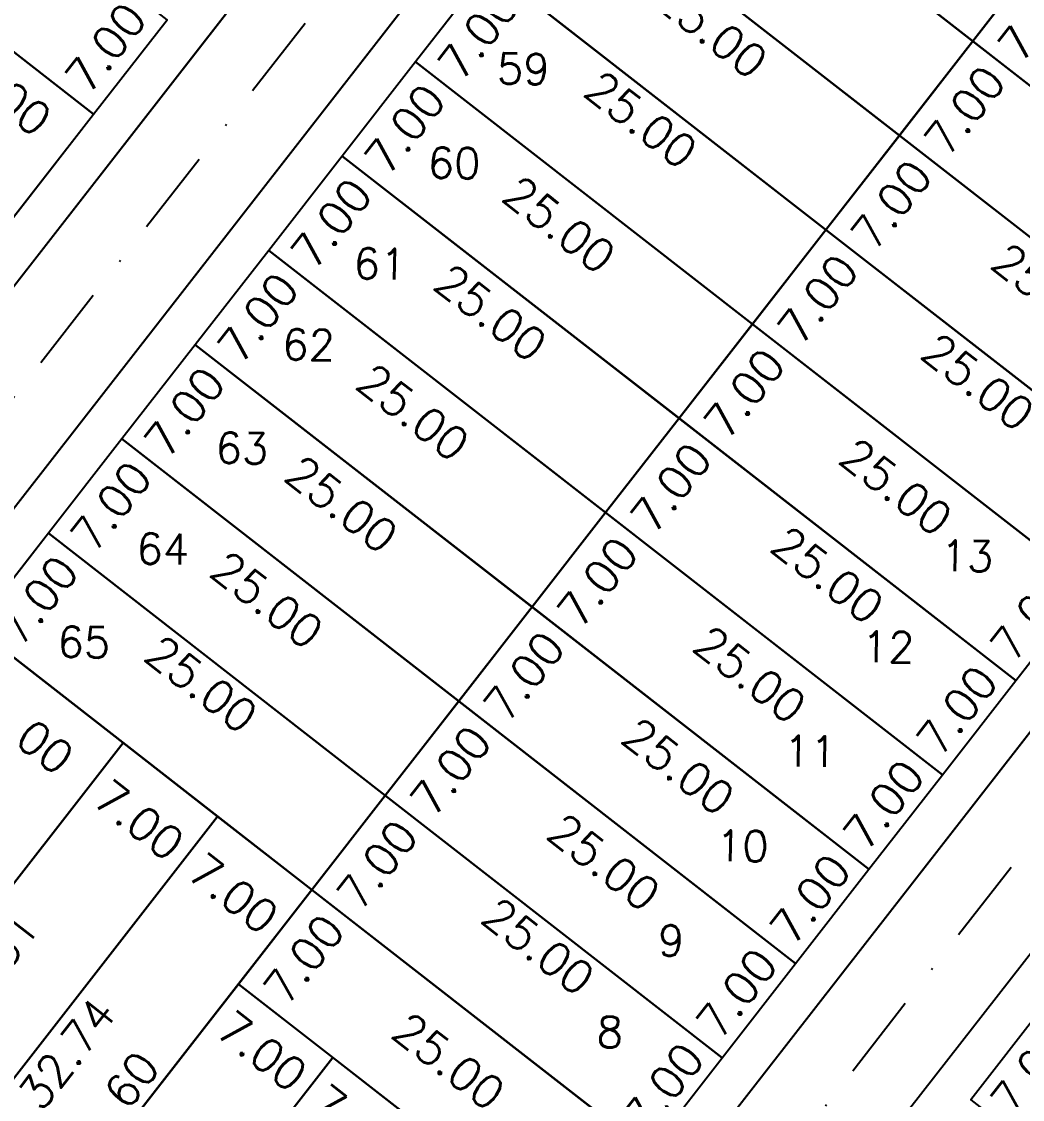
# Model space of a CAD drawing. Header units: millimetres. Extents: x -4430026 to 4783824, y 584 to 9593110.
# Drawn here: x 2657.5 to 2716.1, y 1023.1 to 1086.3 of the extents above; entities that cross this region are included whole.
import ezdxf
from ezdxf.enums import TextEntityAlignment as Align

# ---------------------------------------------------------------- set-up
doc = ezdxf.new("R2010")
doc.units = ezdxf.units.MM
doc.linetypes.add('CONTINUO', pattern=[0])
doc.linetypes.add('DASHDOT', pattern=[1, 0.5, -0.25, 0, -0.25])
for name, color, linetype in [('Bra-Rua Calçadas', 1, 'Continuous'), ('Calçada', 1, 'Continuous'), ('Cota', 8, 'Continuous'), ('EIXO DAS VIAS', 252, 'DASHDOT'), ('Lotes', 2, 'Continuous'), ('Numero de lotes', 5, 'Continuous'), ('Área Verde Alameda etc.', 92, 'Continuous')]:
    doc.layers.add(name, color=color, linetype=linetype)
doc.styles.add('arcad1', font='romans.shx')
doc.styles.add('ROMANS', font='romans.shx')
doc.dimstyles.new('BOLA100', dxfattribs={"dimscale": 0, "dimtxt": 1.9, "dimasz": 0.18, "dimexe": 0.18, "dimexo": 0.063, "dimgap": 0, "dimtad": 1, "dimzin": 4, "dimdsep": 46, "dimtxsty": 'ROMANS', "dimcen": 0.09, "dimse1": 1, "dimse2": 1, "dimsd1": 1, "dimsd2": 1, "dimclrt": 256, "dimaunit": 1, "dimadec": 4, "dimazin": 0, "dimtfac": 1.2, "dimtix": 1, "dimtmove": 2, "dimatfit": 3, "dimfxl": 1, "dimtvp": 2, "dimtolj": 1, "dimtzin": 4, "dimarcsym": 0})

# ---------------------------------------------------------------- blocks, each defined once
blk = doc.blocks.new('*D757')
at = {"layer": 'DEFPOINTS', "color": 0}
for p in [(2717.414, 1028.636), (2719.544, 1026.977), (2713.114, 1023.113)]:
    blk.add_point(p, dxfattribs=at)
at = {"layer": 'Cota', "insert": (2716.644, 1024.8), "char_height": 1.9, "attachment_point": 5, "rotation": 52.09358, "style": 'ROMANS'}
blk.add_mtext('\\A1;7.00', dxfattribs=at)
blk = doc.blocks.new('*D1034')
at = {"layer": 'DEFPOINTS', "color": 0}
for p in [(2670.229, 1029.89), (2672.659, 1027.998), (2653.273, 1008.113)]:
    blk.add_point(p, dxfattribs=at)
at = {"layer": 'Cota', "insert": (2663.431, 1017.693), "char_height": 1.9, "attachment_point": 5, "rotation": 52.09358, "style": 'ROMANS'}
blk.add_mtext('\\A1;27.60', dxfattribs=at)
blk = doc.blocks.new('*D1035')
at = {"layer": 'DEFPOINTS', "color": 0}
for p in [(2675.752, 1025.589), (2677.932, 1023.892), (2657.987, 1002.774)]:
    blk.add_point(p, dxfattribs=at)
at = {"layer": 'Cota', "insert": (2668.3, 1013.068), "char_height": 1.9, "attachment_point": 5, "rotation": 52.09358, "style": 'ROMANS'}
blk.add_mtext('\\A1;28.92', dxfattribs=at)
blk = doc.blocks.new('*D1039')
at = {"layer": 'DEFPOINTS', "color": 0}
for p in [(2663.484, 1044.014), (2665.768, 1042.236), (2644.864, 1020.101)]:
    blk.add_point(p, dxfattribs=at)
at = {"layer": 'Cota', "insert": (2655.708, 1030.863), "char_height": 1.9, "attachment_point": 5, "rotation": 52.09358, "style": 'ROMANS'}
blk.add_mtext('\\A1;30.31', dxfattribs=at)
blk = doc.blocks.new('*D1040')
at = {"layer": 'DEFPOINTS', "color": 0}
for p in [(2669.007, 1039.713), (2671.002, 1038.16), (2648.891, 1013.88)]:
    blk.add_point(p, dxfattribs=at)
at = {"layer": 'Cota', "insert": (2660.195, 1025.827), "char_height": 1.9, "attachment_point": 5, "rotation": 52.09358, "style": 'ROMANS'}
blk.add_mtext('\\A1;32.74', dxfattribs=at)
blk = doc.blocks.new('*D1041')
at = {"layer": 'DEFPOINTS', "color": 0}
for p in [(2674.11, 1035.74), (2674.53, 1035.413), (2653.273, 1008.113)]:
    blk.add_point(p, dxfattribs=at)
at = {"layer": 'Cota', "insert": (2662.732, 1022.674), "char_height": 1.9, "attachment_point": 5, "rotation": 52.09358, "style": 'ROMANS'}
blk.add_mtext('\\A1;34.60', dxfattribs=at)
blk = doc.blocks.new('*D1042')
at = {"layer": 'DEFPOINTS', "color": 0}
for p in [(2659.105, 1056.295), (2661.375, 1054.528), (2654.805, 1050.772)]:
    blk.add_point(p, dxfattribs=at)
at = {"layer": 'Cota', "insert": (2658.476, 1052.35), "char_height": 1.9, "attachment_point": 5, "rotation": 52.09358, "style": 'ROMANS'}
blk.add_mtext('\\A1;7.00', dxfattribs=at)
blk = doc.blocks.new('*D1043')
at = {"layer": 'DEFPOINTS', "color": 0}
for p in [(2663.406, 1061.818), (2665.676, 1060.051), (2659.105, 1056.295)]:
    blk.add_point(p, dxfattribs=at)
at = {"layer": 'Cota', "insert": (2662.776, 1057.873), "char_height": 1.9, "attachment_point": 5, "rotation": 52.09358, "style": 'ROMANS'}
blk.add_mtext('\\A1;7.00', dxfattribs=at)
blk = doc.blocks.new('*D1044')
at = {"layer": 'DEFPOINTS', "color": 0}
for p in [(2667.706, 1067.342), (2669.977, 1065.574), (2663.406, 1061.818)]:
    blk.add_point(p, dxfattribs=at)
at = {"layer": 'Cota', "insert": (2667.077, 1063.396), "char_height": 1.9, "attachment_point": 5, "rotation": 52.09358, "style": 'ROMANS'}
blk.add_mtext('\\A1;7.00', dxfattribs=at)
blk = doc.blocks.new('*D1045')
at = {"layer": 'DEFPOINTS', "color": 0}
for p in [(2672.007, 1072.865), (2674.277, 1071.097), (2667.706, 1067.342)]:
    blk.add_point(p, dxfattribs=at)
at = {"layer": 'Cota', "insert": (2671.377, 1068.919), "char_height": 1.9, "attachment_point": 5, "rotation": 52.09358, "style": 'ROMANS'}
blk.add_mtext('\\A1;7.00', dxfattribs=at)
blk = doc.blocks.new('*D1046')
at = {"layer": 'DEFPOINTS', "color": 0}
for p in [(2676.308, 1078.388), (2678.578, 1076.62), (2672.007, 1072.865)]:
    blk.add_point(p, dxfattribs=at)
at = {"layer": 'Cota', "insert": (2675.678, 1074.442), "char_height": 1.9, "attachment_point": 5, "rotation": 52.09358, "style": 'ROMANS'}
blk.add_mtext('\\A1;7.00', dxfattribs=at)
blk = doc.blocks.new('*D1047')
at = {"layer": 'DEFPOINTS', "color": 0}
for p in [(2680.608, 1083.911), (2682.879, 1082.143), (2676.308, 1078.388)]:
    blk.add_point(p, dxfattribs=at)
at = {"layer": 'Cota', "insert": (2679.979, 1079.965), "char_height": 1.9, "attachment_point": 5, "rotation": 52.09358, "style": 'ROMANS'}
blk.add_mtext('\\A1;7.00', dxfattribs=at)
blk = doc.blocks.new('*D1048')
at = {"layer": 'DEFPOINTS', "color": 0}
for p in [(2684.909, 1089.434), (2687.179, 1087.666), (2680.608, 1083.911)]:
    blk.add_point(p, dxfattribs=at)
at = {"layer": 'Cota', "insert": (2684.279, 1085.488), "char_height": 1.9, "attachment_point": 5, "rotation": 52.09358, "style": 'ROMANS'}
blk.add_mtext('\\A1;7.00', dxfattribs=at)
blk = doc.blocks.new('*D1058')
at = {"layer": 'DEFPOINTS', "color": 0}
for p in [(2674.53, 1035.413), (2676.96, 1033.521), (2670.229, 1029.89)]:
    blk.add_point(p, dxfattribs=at)
at = {"layer": 'Cota', "insert": (2674.06, 1031.343), "char_height": 1.9, "attachment_point": 5, "rotation": 52.09358, "style": 'ROMANS'}
blk.add_mtext('\\A1;7.00', dxfattribs=at)
blk = doc.blocks.new('*D1059')
at = {"layer": 'DEFPOINTS', "color": 0}
for p in [(2678.831, 1040.936), (2681.26, 1039.044), (2674.53, 1035.413)]:
    blk.add_point(p, dxfattribs=at)
at = {"layer": 'Cota', "insert": (2678.361, 1036.866), "char_height": 1.9, "attachment_point": 5, "rotation": 52.09358, "style": 'ROMANS'}
blk.add_mtext('\\A1;7.00', dxfattribs=at)
blk = doc.blocks.new('*D1060')
at = {"layer": 'DEFPOINTS', "color": 0}
for p in [(2683.131, 1046.459), (2685.561, 1044.567), (2678.831, 1040.936)]:
    blk.add_point(p, dxfattribs=at)
at = {"layer": 'Cota', "insert": (2682.661, 1042.389), "char_height": 1.9, "attachment_point": 5, "rotation": 52.09358, "style": 'ROMANS'}
blk.add_mtext('\\A1;7.00', dxfattribs=at)
blk = doc.blocks.new('*D1061')
at = {"layer": 'DEFPOINTS', "color": 0}
for p in [(2687.432, 1051.982), (2689.862, 1050.09), (2683.131, 1046.459)]:
    blk.add_point(p, dxfattribs=at)
at = {"layer": 'Cota', "insert": (2686.962, 1047.912), "char_height": 1.9, "attachment_point": 5, "rotation": 52.09358, "style": 'ROMANS'}
blk.add_mtext('\\A1;7.00', dxfattribs=at)
blk = doc.blocks.new('*D1062')
at = {"layer": 'DEFPOINTS', "color": 0}
for p in [(2691.732, 1057.505), (2694.162, 1055.613), (2687.432, 1051.982)]:
    blk.add_point(p, dxfattribs=at)
at = {"layer": 'Cota', "insert": (2691.262, 1053.435), "char_height": 1.9, "attachment_point": 5, "rotation": 52.09358, "style": 'ROMANS'}
blk.add_mtext('\\A1;7.00', dxfattribs=at)
blk = doc.blocks.new('*D1063')
at = {"layer": 'DEFPOINTS', "color": 0}
for p in [(2696.033, 1063.028), (2698.463, 1061.136), (2691.732, 1057.505)]:
    blk.add_point(p, dxfattribs=at)
at = {"layer": 'Cota', "insert": (2695.563, 1058.959), "char_height": 1.9, "attachment_point": 5, "rotation": 52.09358, "style": 'ROMANS'}
blk.add_mtext('\\A1;7.00', dxfattribs=at)
blk = doc.blocks.new('*D1064')
at = {"layer": 'DEFPOINTS', "color": 0}
for p in [(2700.334, 1068.552), (2702.763, 1066.66), (2696.033, 1063.028)]:
    blk.add_point(p, dxfattribs=at)
at = {"layer": 'Cota', "insert": (2699.864, 1064.482), "char_height": 1.9, "attachment_point": 5, "rotation": 52.09358, "style": 'ROMANS'}
blk.add_mtext('\\A1;7.00', dxfattribs=at)
blk = doc.blocks.new('*D1065')
at = {"layer": 'DEFPOINTS', "color": 0}
for p in [(2704.634, 1074.075), (2707.064, 1072.183), (2700.334, 1068.552)]:
    blk.add_point(p, dxfattribs=at)
at = {"layer": 'Cota', "insert": (2704.164, 1070.005), "char_height": 1.9, "attachment_point": 5, "rotation": 52.09358, "style": 'ROMANS'}
blk.add_mtext('\\A1;7.00', dxfattribs=at)
blk = doc.blocks.new('*D1066')
at = {"layer": 'DEFPOINTS', "color": 0}
for p in [(2708.935, 1079.598), (2711.365, 1077.706), (2704.634, 1074.075)]:
    blk.add_point(p, dxfattribs=at)
at = {"layer": 'Cota', "insert": (2708.465, 1075.528), "char_height": 1.9, "attachment_point": 5, "rotation": 52.09358, "style": 'ROMANS'}
blk.add_mtext('\\A1;7.00', dxfattribs=at)
blk = doc.blocks.new('*D1067')
at = {"layer": 'DEFPOINTS', "color": 0}
for p in [(2713.235, 1085.121), (2715.665, 1083.229), (2708.935, 1079.598)]:
    blk.add_point(p, dxfattribs=at)
at = {"layer": 'Cota', "insert": (2712.765, 1081.051), "char_height": 1.9, "attachment_point": 5, "rotation": 52.09358, "style": 'ROMANS'}
blk.add_mtext('\\A1;7.00', dxfattribs=at)
blk = doc.blocks.new('*D1068')
at = {"layer": 'DEFPOINTS', "color": 0}
for p in [(2717.536, 1090.644), (2719.966, 1088.752), (2713.235, 1085.121)]:
    blk.add_point(p, dxfattribs=at)
at = {"layer": 'Cota', "insert": (2717.066, 1086.574), "char_height": 1.9, "attachment_point": 5, "rotation": 52.09358, "style": 'ROMANS'}
blk.add_mtext('\\A1;7.00', dxfattribs=at)
blk = doc.blocks.new('*D1076')
at = {"layer": 'DEFPOINTS', "color": 0}
for p in [(2698.015, 1025.998), (2698.556, 1025.577), (2694.255, 1020.054)]:
    blk.add_point(p, dxfattribs=at)
at = {"layer": 'Cota', "insert": (2695.115, 1023.82), "char_height": 1.9, "attachment_point": 5, "rotation": 52.09358, "style": 'ROMANS'}
blk.add_mtext('\\A1;7.00', dxfattribs=at)
blk = doc.blocks.new('*D1077')
at = {"layer": 'DEFPOINTS', "color": 0}
for p in [(2702.316, 1031.521), (2702.857, 1031.1), (2698.556, 1025.577)]:
    blk.add_point(p, dxfattribs=at)
at = {"layer": 'Cota', "insert": (2699.416, 1029.343), "char_height": 1.9, "attachment_point": 5, "rotation": 52.09358, "style": 'ROMANS'}
blk.add_mtext('\\A1;7.00', dxfattribs=at)
blk = doc.blocks.new('*D1078')
at = {"layer": 'DEFPOINTS', "color": 0}
for p in [(2706.616, 1037.044), (2707.157, 1036.623), (2702.857, 1031.1)]:
    blk.add_point(p, dxfattribs=at)
at = {"layer": 'Cota', "insert": (2703.716, 1034.866), "char_height": 1.9, "attachment_point": 5, "rotation": 52.09358, "style": 'ROMANS'}
blk.add_mtext('\\A1;7.00', dxfattribs=at)
blk = doc.blocks.new('*D1079')
at = {"layer": 'DEFPOINTS', "color": 0}
for p in [(2710.917, 1042.567), (2711.458, 1042.146), (2707.157, 1036.623)]:
    blk.add_point(p, dxfattribs=at)
at = {"layer": 'Cota', "insert": (2708.017, 1040.389), "char_height": 1.9, "attachment_point": 5, "rotation": 52.09358, "style": 'ROMANS'}
blk.add_mtext('\\A1;7.00', dxfattribs=at)
blk = doc.blocks.new('*D1080')
at = {"layer": 'DEFPOINTS', "color": 0}
for p in [(2715.218, 1048.09), (2715.758, 1047.669), (2711.458, 1042.146)]:
    blk.add_point(p, dxfattribs=at)
at = {"layer": 'Cota', "insert": (2712.318, 1045.912), "char_height": 1.9, "attachment_point": 5, "rotation": 52.09358, "style": 'ROMANS'}
blk.add_mtext('\\A1;7.00', dxfattribs=at)
blk = doc.blocks.new('*D1081')
at = {"layer": 'DEFPOINTS', "color": 0}
for p in [(2719.518, 1053.613), (2720.059, 1053.192), (2715.758, 1047.669)]:
    blk.add_point(p, dxfattribs=at)
at = {"layer": 'Cota', "insert": (2716.618, 1051.435), "char_height": 1.9, "attachment_point": 5, "rotation": 52.09358, "style": 'ROMANS'}
blk.add_mtext('\\A1;7.00', dxfattribs=at)
blk = doc.blocks.new('*D1291')
at = {"layer": 'DEFPOINTS', "color": 0}
for p in [(2661.061, 1081.389), (2661.75, 1080.852), (2634.248, 1045.607)]:
    blk.add_point(p, dxfattribs=at)
at = {"layer": 'Cota', "insert": (2646.561, 1064.351), "char_height": 1.9, "attachment_point": 5, "rotation": 52.0352, "style": 'ROMANS'}
blk.add_mtext('\\A1;44.70', dxfattribs=at)
blk = doc.blocks.new('*D1292')
at = {"layer": 'DEFPOINTS', "color": 0}
for p in [(2665.367, 1086.908), (2666.05, 1086.375), (2661.75, 1080.852)]:
    blk.add_point(p, dxfattribs=at)
at = {"layer": 'Cota', "insert": (2662.465, 1084.733), "char_height": 1.9, "attachment_point": 5, "rotation": 52.0352, "style": 'ROMANS'}
blk.add_mtext('\\A1;7.00', dxfattribs=at)
blk = doc.blocks.new('*D4888')
at = {"layer": 'DEFPOINTS', "color": 0}
for p in [(2693.51, 1100.48), (2713.235, 1085.121), (2711.304, 1082.64)]:
    blk.add_point(p, dxfattribs=at)
at = {"layer": 'Cota', "insert": (2702.025, 1091.069), "char_height": 1.9, "attachment_point": 5, "rotation": 322.09358, "style": 'ROMANS'}
blk.add_mtext('\\A1;25.00', dxfattribs=at)
blk = doc.blocks.new('*D4889')
at = {"layer": 'DEFPOINTS', "color": 0}
for p in [(2713.235, 1085.121), (2732.961, 1069.761), (2731.029, 1067.28)]:
    blk.add_point(p, dxfattribs=at)
at = {"layer": 'Cota', "insert": (2721.75, 1075.71), "char_height": 1.9, "attachment_point": 5, "rotation": 322.09358, "style": 'ROMANS'}
blk.add_mtext('\\A1;25.00', dxfattribs=at)
blk = doc.blocks.new('*D4898')
at = {"layer": 'DEFPOINTS', "color": 0}
for p in [(2689.209, 1094.957), (2708.935, 1079.598), (2707.197, 1077.366)]:
    blk.add_point(p, dxfattribs=at)
at = {"layer": 'Cota', "insert": (2697.918, 1085.795), "char_height": 1.9, "attachment_point": 5, "rotation": 322.09358, "style": 'ROMANS'}
blk.add_mtext('\\A1;25.00', dxfattribs=at)
blk = doc.blocks.new('*D4899')
at = {"layer": 'DEFPOINTS', "color": 0}
for p in [(2708.935, 1079.598), (2728.66, 1064.238), (2726.922, 1062.006)]:
    blk.add_point(p, dxfattribs=at)
at = {"layer": 'Cota', "insert": (2717.643, 1070.436), "char_height": 1.9, "attachment_point": 5, "rotation": 322.09358, "style": 'ROMANS'}
blk.add_mtext('\\A1;25.00', dxfattribs=at)
blk = doc.blocks.new('*D4908')
at = {"layer": 'DEFPOINTS', "color": 0}
for p in [(2684.909, 1089.434), (2704.634, 1074.075), (2703.09, 1072.092)]:
    blk.add_point(p, dxfattribs=at)
at = {"layer": 'Cota', "insert": (2693.811, 1080.521), "char_height": 1.9, "attachment_point": 5, "rotation": 322.09358, "style": 'ROMANS'}
blk.add_mtext('\\A1;25.00', dxfattribs=at)
blk = doc.blocks.new('*D4909')
at = {"layer": 'DEFPOINTS', "color": 0}
for p in [(2704.634, 1074.075), (2724.36, 1058.715), (2722.816, 1056.732)]:
    blk.add_point(p, dxfattribs=at)
at = {"layer": 'Cota', "insert": (2713.536, 1065.161), "char_height": 1.9, "attachment_point": 5, "rotation": 322.09358, "style": 'ROMANS'}
blk.add_mtext('\\A1;25.00', dxfattribs=at)
blk = doc.blocks.new('*D4920')
at = {"layer": 'DEFPOINTS', "color": 0}
for p in [(2680.608, 1083.911), (2700.334, 1068.552), (2698.301, 1065.941)]:
    blk.add_point(p, dxfattribs=at)
at = {"layer": 'Cota', "insert": (2689.022, 1074.37), "char_height": 1.9, "attachment_point": 5, "rotation": 322.09358, "style": 'ROMANS'}
blk.add_mtext('\\A1;25.00', dxfattribs=at)
blk = doc.blocks.new('*D4921')
at = {"layer": 'DEFPOINTS', "color": 0}
for p in [(2700.334, 1068.552), (2720.059, 1053.192), (2718.026, 1050.581)]:
    blk.add_point(p, dxfattribs=at)
at = {"layer": 'Cota', "insert": (2708.747, 1059.01), "char_height": 1.9, "attachment_point": 5, "rotation": 322.09358, "style": 'ROMANS'}
blk.add_mtext('\\A1;25.00', dxfattribs=at)
blk = doc.blocks.new('*D4928')
at = {"layer": 'DEFPOINTS', "color": 0}
for p in [(2646.325, 1101.734), (2666.05, 1086.375), (2664.301, 1084.128)]:
    blk.add_point(p, dxfattribs=at)
at = {"layer": 'Cota', "insert": (2655.022, 1092.558), "char_height": 1.9, "attachment_point": 5, "rotation": 322.09358, "style": 'ROMANS'}
blk.add_mtext('\\A1;25.00', dxfattribs=at)
blk = doc.blocks.new('*D4929')
at = {"layer": 'DEFPOINTS', "color": 0}
for p in [(2676.308, 1078.388), (2696.033, 1063.028), (2694.284, 1060.782)]:
    blk.add_point(p, dxfattribs=at)
at = {"layer": 'Cota', "insert": (2685.005, 1069.211), "char_height": 1.9, "attachment_point": 5, "rotation": 322.09358, "style": 'ROMANS'}
blk.add_mtext('\\A1;25.00', dxfattribs=at)
blk = doc.blocks.new('*D4930')
at = {"layer": 'DEFPOINTS', "color": 0}
for p in [(2696.033, 1063.028), (2715.758, 1047.669), (2714.009, 1045.423)]:
    blk.add_point(p, dxfattribs=at)
at = {"layer": 'Cota', "insert": (2704.73, 1053.852), "char_height": 1.9, "attachment_point": 5, "rotation": 322.09358, "style": 'ROMANS'}
blk.add_mtext('\\A1;25.00', dxfattribs=at)
blk = doc.blocks.new('*D4939')
at = {"layer": 'DEFPOINTS', "color": 0}
for p in [(2653.071, 1087.61), (2661.75, 1080.852), (2659.761, 1078.297)]:
    blk.add_point(p, dxfattribs=at)
at = {"layer": 'Cota', "insert": (2656.005, 1082.426), "char_height": 1.9, "attachment_point": 5, "rotation": 322.09358, "style": 'ROMANS'}
blk.add_mtext('\\A1;11.00', dxfattribs=at)
blk = doc.blocks.new('*D4940')
at = {"layer": 'DEFPOINTS', "color": 0}
for p in [(2672.007, 1072.865), (2691.732, 1057.505), (2689.743, 1054.951)]:
    blk.add_point(p, dxfattribs=at)
at = {"layer": 'Cota', "insert": (2680.464, 1063.38), "char_height": 1.9, "attachment_point": 5, "rotation": 322.09358, "style": 'ROMANS'}
blk.add_mtext('\\A1;25.00', dxfattribs=at)
blk = doc.blocks.new('*D4941')
at = {"layer": 'DEFPOINTS', "color": 0}
for p in [(2691.732, 1057.505), (2711.458, 1042.146), (2709.469, 1039.592)]:
    blk.add_point(p, dxfattribs=at)
at = {"layer": 'Cota', "insert": (2700.19, 1048.021), "char_height": 1.9, "attachment_point": 5, "rotation": 322.09358, "style": 'ROMANS'}
blk.add_mtext('\\A1;25.00', dxfattribs=at)
blk = doc.blocks.new('*D4948')
at = {"layer": 'DEFPOINTS', "color": 0}
for p in [(2667.706, 1067.342), (2687.432, 1051.982), (2685.552, 1049.568)]:
    blk.add_point(p, dxfattribs=at)
at = {"layer": 'Cota', "insert": (2676.273, 1057.998), "char_height": 1.9, "attachment_point": 5, "rotation": 322.09358, "style": 'ROMANS'}
blk.add_mtext('\\A1;25.00', dxfattribs=at)
blk = doc.blocks.new('*D4949')
at = {"layer": 'DEFPOINTS', "color": 0}
for p in [(2687.432, 1051.982), (2707.157, 1036.623), (2705.278, 1034.209)]:
    blk.add_point(p, dxfattribs=at)
at = {"layer": 'Cota', "insert": (2695.999, 1042.638), "char_height": 1.9, "attachment_point": 5, "rotation": 322.09358, "style": 'ROMANS'}
blk.add_mtext('\\A1;25.00', dxfattribs=at)
blk = doc.blocks.new('*D4956')
at = {"layer": 'DEFPOINTS', "color": 0}
for p in [(2663.406, 1061.818), (2683.131, 1046.459), (2681.186, 1043.961)]:
    blk.add_point(p, dxfattribs=at)
at = {"layer": 'Cota', "insert": (2671.907, 1052.391), "char_height": 1.9, "attachment_point": 5, "rotation": 322.09358, "style": 'ROMANS'}
blk.add_mtext('\\A1;25.00', dxfattribs=at)
blk = doc.blocks.new('*D4957')
at = {"layer": 'DEFPOINTS', "color": 0}
for p in [(2659.105, 1056.295), (2678.831, 1040.936), (2677.344, 1039.027)]:
    blk.add_point(p, dxfattribs=at)
at = {"layer": 'Cota', "insert": (2668.065, 1047.457), "char_height": 1.9, "attachment_point": 5, "rotation": 322.09358, "style": 'ROMANS'}
blk.add_mtext('\\A1;25.00', dxfattribs=at)
blk = doc.blocks.new('*D4958')
at = {"layer": 'DEFPOINTS', "color": 0}
for p in [(2654.805, 1050.772), (2663.484, 1044.014), (2661.059, 1040.9)]:
    blk.add_point(p, dxfattribs=at)
at = {"layer": 'Cota', "insert": (2657.303, 1045.029), "char_height": 1.9, "attachment_point": 5, "rotation": 322.09358, "style": 'ROMANS'}
blk.add_mtext('\\A1;11.00', dxfattribs=at)
blk = doc.blocks.new('*D4959')
at = {"layer": 'DEFPOINTS', "color": 0}
for p in [(2670.229, 1029.89), (2675.752, 1025.589), (2673.787, 1023.064)]:
    blk.add_point(p, dxfattribs=at)
at = {"layer": 'Cota', "insert": (2671.609, 1025.964), "char_height": 1.9, "attachment_point": 5, "rotation": 322.09358, "style": 'ROMANS'}
blk.add_mtext('\\A1;7.00', dxfattribs=at)
blk = doc.blocks.new('*D4960')
at = {"layer": 'DEFPOINTS', "color": 0}
for p in [(2683.131, 1046.459), (2702.857, 1031.1), (2700.912, 1028.602)]:
    blk.add_point(p, dxfattribs=at)
at = {"layer": 'Cota', "insert": (2691.633, 1037.031), "char_height": 1.9, "attachment_point": 5, "rotation": 322.09358, "style": 'ROMANS'}
blk.add_mtext('\\A1;25.00', dxfattribs=at)
blk = doc.blocks.new('*D4967')
at = {"layer": 'DEFPOINTS', "color": 0}
for p in [(2678.831, 1040.936), (2698.556, 1025.577), (2697.07, 1023.668)]:
    blk.add_point(p, dxfattribs=at)
at = {"layer": 'Cota', "insert": (2687.791, 1032.097), "char_height": 1.9, "attachment_point": 5, "rotation": 322.09358, "style": 'ROMANS'}
blk.add_mtext('\\A1;25.00', dxfattribs=at)
blk = doc.blocks.new('*D4974')
at = {"layer": 'DEFPOINTS', "color": 0}
for p in [(2663.484, 1044.014), (2669.007, 1039.713), (2666.582, 1036.6)]:
    blk.add_point(p, dxfattribs=at)
at = {"layer": 'Cota', "insert": (2664.404, 1039.5), "char_height": 1.9, "attachment_point": 5, "rotation": 322.09358, "style": 'ROMANS'}
blk.add_mtext('\\A1;7.00', dxfattribs=at)
blk = doc.blocks.new('*D4975')
at = {"layer": 'DEFPOINTS', "color": 0}
for p in [(2669.007, 1039.713), (2674.53, 1035.413), (2672.105, 1032.299)]:
    blk.add_point(p, dxfattribs=at)
at = {"layer": 'Cota', "insert": (2669.927, 1035.199), "char_height": 1.9, "attachment_point": 5, "rotation": 322.09358, "style": 'ROMANS'}
blk.add_mtext('\\A1;7.00', dxfattribs=at)
blk = doc.blocks.new('*D4976')
at = {"layer": 'DEFPOINTS', "color": 0}
for p in [(2674.53, 1035.413), (2694.255, 1020.054), (2691.831, 1016.94)]:
    blk.add_point(p, dxfattribs=at)
at = {"layer": 'Cota', "insert": (2682.552, 1025.369), "char_height": 1.9, "attachment_point": 5, "rotation": 322.09358, "style": 'ROMANS'}
blk.add_mtext('\\A1;25.00', dxfattribs=at)
blk = doc.blocks.new('*D4983')
at = {"layer": 'DEFPOINTS', "color": 0}
for p in [(2675.752, 1025.589), (2681.276, 1021.289), (2679.31, 1018.764)]:
    blk.add_point(p, dxfattribs=at)
at = {"layer": 'Cota', "insert": (2677.132, 1021.664), "char_height": 1.9, "attachment_point": 5, "rotation": 322.09358, "style": 'ROMANS'}
blk.add_mtext('\\A1;7.00', dxfattribs=at)

msp = doc.modelspace()

# ---------------------------------------------------------------- hatches: boundary and pattern name
at = {"layer": 'Área Verde Alameda etc.'}
h = msp.add_hatch(dxfattribs=at)
h.set_pattern_fill('ANSI37', color=256, scale=0.3, angle=24.82082, style=0)
h.set_pattern_definition([(69.82082076, (-350710.31295, -9590084.73025), (-0.894034063135, 0.32857167248), []), (159.82082076, (-350710.31295, -9590084.73025), (-0.32857167248, -0.894034063135), [])])
edge = h.paths.add_edge_path()
edge.add_line((2636.445, 1031.263), (2634.534, 1028.809))
edge.add_arc((2639.268, 1025.123), 6, 142.09358, 206.62602)
edge.add_arc((2728.663, 1069.939), 106, 206.62602, 232.09358)
edge.add_arc((2667.226, 991.038), 6, 232.09358, 322.23794)
edge.add_arc((2667.226, 991.038), 6, 322.09359, 322.23795, ccw=False)
edge.add_line((2671.96, 987.351), (2672.071, 987.494))
edge.add_arc((2728.663, 1069.939), 100, 202.753, 235.53339, ccw=False)

# ---------------------------------------------------------------- linework, layer by layer
at = {"layer": 'Bra-Rua Calçadas'}
msp.add_lwpolyline([(2636.445, 1031.263), (2634.534, 1028.809, 0.289261), (2633.905, 1022.434, 0.111583), (2663.54, 986.304, 0.414952), (2671.969, 987.363, -0.00063), (2671.96, 987.351), (2672.071, 987.494, -0.144015)], format="xyb", close=True, dxfattribs=at)
at = {"layer": 'Calçada', "lineweight": -3}
for p, q in [((2635.978, 1043.684), (2774.617, 1221.733)), ((2635.978, 1043.684), (2774.617, 1221.733)), ((2780.929, 1216.818), (2634.534, 1028.809)), ((2780.929, 1216.818), (2634.534, 1028.809)), ((2671.96, 987.351), (2824.325, 1183.027)), ((2671.96, 987.351), (2824.325, 1183.027)), ((2830.637, 1178.112), (2678.272, 982.437)), ((2830.637, 1178.112), (2678.272, 982.437)), ((2830.637, 1178.112), (2678.272, 982.437)), ((2830.637, 1178.112), (2678.272, 982.437))]:
    msp.add_line(p, q, dxfattribs=at)
for points in [[(2774.617, 1221.733, 0.414214), (2773.569, 1230.153), (2739.641, 1256.571, 0.414214), (2731.221, 1255.523), (2612.248, 1102.731, 0.314973), (2611.895, 1095.863, -0.12182), (2622.954, 1062.096, 0.038417), (2625.398, 1046.016, 0.631259), (2635.978, 1043.684)], [(2774.617, 1221.733, 0.414214), (2773.569, 1230.153), (2739.641, 1256.571, 0.414214), (2731.221, 1255.523), (2612.248, 1102.731, 0.314973), (2611.895, 1095.863, -0.12182), (2622.954, 1062.096, 0.038417), (2625.398, 1046.016, 0.631259), (2635.978, 1043.684)], [(2824.325, 1183.027, 0.414214), (2823.277, 1191.448), (2789.349, 1217.866, 0.414214), (2780.929, 1216.818), (2634.534, 1028.809, 0.289261), (2633.905, 1022.434, 0.111583), (2663.54, 986.304, 0.414214), (2671.96, 987.351)], [(2824.325, 1183.027, 0.414214), (2823.277, 1191.448), (2789.349, 1217.866, 0.414214), (2780.929, 1216.818), (2634.534, 1028.809, 0.289261), (2633.905, 1022.434, 0.111583), (2663.54, 986.304, 0.414214), (2671.96, 987.351)], [(2614.976, 1061.504, 0.404563), (2546.452, 1122.565, -0.09841), (2475.579, 1133.653, 0.32601), (2468.78, 1131.706), (2460.627, 1121.236, 0.315546), (2460.281, 1114.358, -0.033689), (2470.742, 1094.919, 0.25118), (2557.865, 1028.372, -0.126032), (2623.378, 999.832), (2658.095, 972.8, 0.414214), (2660.901, 973.149), (2662.13, 974.727, 0.414214), (2661.781, 977.534), (2658.625, 979.992, -0.211874)], [(2614.976, 1061.504, 0.404563), (2546.452, 1122.565, -0.09841), (2475.579, 1133.653, 0.32601), (2468.78, 1131.706), (2460.627, 1121.236, 0.315546), (2460.281, 1114.358, -0.033689), (2470.742, 1094.919, 0.25118), (2557.865, 1028.372, -0.126032), (2623.378, 999.832), (2658.095, 972.8, 0.414214), (2660.901, 973.149), (2662.13, 974.727, 0.414214), (2661.781, 977.534), (2658.625, 979.992, -0.211874)]]:
    msp.add_lwpolyline(points, format="xyb", close=True, dxfattribs=at)
msp.add_lwpolyline([(2636.445, 1031.263, 0.144015), (2672.071, 987.494)], format="xyb", dxfattribs=at)
at = {"layer": 'Cota'}
msp.add_lwpolyline([(2674.53, 1035.413), (2653.273, 1008.113)], dxfattribs=at)
at = {"layer": 'EIXO DAS VIAS', "ltscale": 10}
for p, q in [((2627.626, 1026.448, 103.708), (2783.917, 1227.165, 103.708)), ((2668.972, 977.004, 103.708), (2833.625, 1188.46, 103.708))]:
    msp.add_line(p, q, dxfattribs=at)
at = {"layer": 'Lotes', "lineweight": -3}
for p, q in [((2804.777, 1202.684), (2653.273, 1008.113)), ((2732.961, 1069.761), (2693.51, 1100.48)), ((2661.75, 1080.852), (2642.024, 1096.211)), ((2728.66, 1064.238), (2689.209, 1094.957)), ((2724.36, 1058.715), (2684.909, 1089.434)), ((2720.059, 1053.192), (2680.608, 1083.911)), ((2715.758, 1047.669), (2676.308, 1078.388)), ((2711.458, 1042.146), (2672.007, 1072.865)), ((2707.157, 1036.623), (2667.706, 1067.342)), ((2702.857, 1031.1), (2663.406, 1061.818)), ((2698.556, 1025.577), (2659.105, 1056.295)), ((2694.255, 1020.054), (2654.805, 1050.772)), ((2675.752, 1025.589), (2657.987, 1002.774))]:
    msp.add_line(p, q, dxfattribs=at)
at = {"layer": 'Lotes', "linetype": 'CONTINUO', "lineweight": -3}
for p, q in [((2693.51, 1100.48), (2713.235, 1085.121)), ((2713.235, 1085.121), (2693.51, 1100.48)), ((2642.024, 1096.211), (2661.75, 1080.852)), ((2689.209, 1094.957), (2708.935, 1079.598)), ((2708.935, 1079.598), (2689.209, 1094.957)), ((2717.536, 1090.644), (2713.235, 1085.121)), ((2713.235, 1085.121), (2717.536, 1090.644)), ((2684.909, 1089.434), (2680.608, 1083.911)), ((2684.909, 1089.434), (2704.634, 1074.075)), ((2704.634, 1074.075), (2684.909, 1089.434)), ((2661.75, 1080.852), (2653.071, 1087.61)), ((2661.75, 1080.852), (2666.05, 1086.375)), ((2713.235, 1085.121), (2708.935, 1079.598)), ((2708.935, 1079.598), (2713.235, 1085.121)), ((2732.961, 1069.761), (2713.235, 1085.121)), ((2713.235, 1085.121), (2732.961, 1069.761)), ((2680.608, 1083.911), (2676.308, 1078.388)), ((2680.608, 1083.911), (2700.334, 1068.552)), ((2700.334, 1068.552), (2680.608, 1083.911)), ((2634.654, 1046.054), (2661.75, 1080.852)), ((2708.935, 1079.598), (2704.634, 1074.075)), ((2704.634, 1074.075), (2708.935, 1079.598)), ((2728.66, 1064.238), (2708.935, 1079.598)), ((2708.935, 1079.598), (2728.66, 1064.238)), ((2676.308, 1078.388), (2672.007, 1072.865)), ((2676.308, 1078.388), (2696.033, 1063.028)), ((2696.033, 1063.028), (2676.308, 1078.388)), ((2704.634, 1074.075), (2700.334, 1068.552)), ((2700.334, 1068.552), (2704.634, 1074.075)), ((2724.36, 1058.715), (2704.634, 1074.075)), ((2704.634, 1074.075), (2724.36, 1058.715)), ((2672.007, 1072.865), (2667.706, 1067.342)), ((2672.007, 1072.865), (2691.732, 1057.505)), ((2691.732, 1057.505), (2672.007, 1072.865)), ((2700.334, 1068.552), (2696.033, 1063.028)), ((2696.033, 1063.028), (2700.334, 1068.552)), ((2720.059, 1053.192), (2700.334, 1068.552)), ((2700.334, 1068.552), (2720.059, 1053.192)), ((2667.706, 1067.342), (2663.406, 1061.818)), ((2667.706, 1067.342), (2687.432, 1051.982)), ((2687.432, 1051.982), (2667.706, 1067.342)), ((2696.033, 1063.028), (2691.732, 1057.505)), ((2691.732, 1057.505), (2696.033, 1063.028)), ((2715.758, 1047.669), (2696.033, 1063.028)), ((2696.033, 1063.028), (2715.758, 1047.669)), ((2663.406, 1061.818), (2659.105, 1056.295)), ((2663.406, 1061.818), (2683.131, 1046.459)), ((2683.131, 1046.459), (2663.406, 1061.818)), ((2691.732, 1057.505), (2687.432, 1051.982)), ((2687.432, 1051.982), (2691.732, 1057.505)), ((2711.458, 1042.146), (2691.732, 1057.505)), ((2691.732, 1057.505), (2711.458, 1042.146)), ((2659.105, 1056.295), (2654.805, 1050.772)), ((2659.105, 1056.295), (2678.831, 1040.936)), ((2678.831, 1040.936), (2659.105, 1056.295)), ((2715.758, 1047.669), (2720.059, 1053.192)), ((2687.432, 1051.982), (2683.131, 1046.459)), ((2683.131, 1046.459), (2687.432, 1051.982)), ((2707.157, 1036.623), (2687.432, 1051.982)), ((2687.432, 1051.982), (2707.157, 1036.623)), ((2654.805, 1050.772), (2674.53, 1035.413)), ((2674.53, 1035.413), (2654.805, 1050.772)), ((2711.458, 1042.146), (2715.758, 1047.669)), ((2683.131, 1046.459), (2678.831, 1040.936)), ((2678.831, 1040.936), (2683.131, 1046.459)), ((2702.857, 1031.1), (2683.131, 1046.459)), ((2683.131, 1046.459), (2702.857, 1031.1)), ((2707.157, 1036.623), (2711.458, 1042.146)), ((2678.831, 1040.936), (2674.53, 1035.413)), ((2674.53, 1035.413), (2678.831, 1040.936)), ((2698.556, 1025.577), (2678.831, 1040.936)), ((2678.831, 1040.936), (2698.556, 1025.577)), ((2702.857, 1031.1), (2707.157, 1036.623)), ((2674.53, 1035.413), (2670.229, 1029.89)), ((2670.229, 1029.89), (2674.53, 1035.413)), ((2694.255, 1020.054), (2674.53, 1035.413)), ((2674.53, 1035.413), (2694.255, 1020.054)), ((2698.556, 1025.577), (2702.857, 1031.1)), ((2670.229, 1029.89), (2653.273, 1008.113)), ((2653.273, 1008.113), (2670.229, 1029.89)), ((2670.229, 1029.89), (2689.955, 1014.53)), ((2675.752, 1025.589), (2670.229, 1029.89)), ((2717.414, 1028.636), (2713.114, 1023.113)), ((2675.752, 1025.589), (2657.987, 1002.774)), ((2657.987, 1002.774), (2675.752, 1025.589)), ((2681.276, 1021.289), (2675.752, 1025.589)), ((2694.255, 1020.054), (2698.556, 1025.577))]:
    msp.add_line(p, q, dxfattribs=at)
at = {"layer": 'Lotes'}
for points in [[(2697.811, 1106.003), (2693.51, 1100.48), (2713.235, 1085.121), (2717.536, 1090.644)], [(2646.325, 1101.734), (2642.024, 1096.211), (2661.75, 1080.852), (2666.05, 1086.375)], [(2693.51, 1100.48), (2689.209, 1094.957), (2708.935, 1079.598), (2713.235, 1085.121)], [(2689.209, 1094.957), (2684.909, 1089.434), (2704.634, 1074.075), (2708.935, 1079.598)], [(2717.536, 1090.644), (2713.235, 1085.121), (2732.961, 1069.761), (2737.261, 1075.285)], [(2684.909, 1089.434), (2680.608, 1083.911), (2700.334, 1068.552), (2704.634, 1074.075)], [(2713.235, 1085.121), (2708.935, 1079.598), (2728.66, 1064.238), (2732.961, 1069.761)], [(2680.608, 1083.911), (2676.308, 1078.388), (2696.033, 1063.028), (2700.334, 1068.552)], [(2708.935, 1079.598), (2704.634, 1074.075), (2724.36, 1058.715), (2728.66, 1064.238)], [(2676.308, 1078.388), (2672.007, 1072.865), (2691.732, 1057.505), (2696.033, 1063.028)], [(2704.634, 1074.075), (2700.334, 1068.552), (2720.059, 1053.192), (2724.36, 1058.715)], [(2672.007, 1072.865), (2667.706, 1067.342), (2687.432, 1051.982), (2691.732, 1057.505)], [(2700.334, 1068.552), (2696.033, 1063.028), (2715.758, 1047.669), (2720.059, 1053.192)], [(2667.706, 1067.342), (2663.406, 1061.818), (2683.131, 1046.459), (2687.432, 1051.982)], [(2696.033, 1063.028), (2691.732, 1057.505), (2711.458, 1042.146), (2715.758, 1047.669)], [(2663.406, 1061.818), (2659.105, 1056.295), (2678.831, 1040.936), (2683.131, 1046.459)], [(2691.732, 1057.505), (2687.432, 1051.982), (2707.157, 1036.623), (2711.458, 1042.146)], [(2659.105, 1056.295), (2654.805, 1050.772), (2674.53, 1035.413), (2678.831, 1040.936)], [(2687.432, 1051.982), (2683.131, 1046.459), (2702.857, 1031.1), (2707.157, 1036.623)], [(2683.131, 1046.459), (2678.831, 1040.936), (2698.556, 1025.577), (2702.857, 1031.1)], [(2678.831, 1040.936), (2674.53, 1035.413), (2694.255, 1020.054), (2698.556, 1025.577)], [(2674.53, 1035.413), (2670.229, 1029.89), (2689.955, 1014.53), (2694.255, 1020.054)], [(2717.414, 1028.636), (2713.114, 1023.113), (2732.839, 1007.754), (2737.14, 1013.277)]]:
    msp.add_lwpolyline(points, close=True, dxfattribs=at)
for points in [[(2653.071, 1087.61), (2631.66, 1060.113, 0.037836), (2634.248, 1045.607, 0.037781), (2634.654, 1046.054), (2661.75, 1080.852)], [(2654.805, 1050.772), (2650.504, 1045.249), (2639.324, 1030.891, 0.03113), (2644.864, 1020.101), (2663.484, 1044.014)], [(2663.484, 1044.014), (2644.864, 1020.101, 0.01901), (2648.891, 1013.88), (2669.007, 1039.713)], [(2669.007, 1039.713), (2648.891, 1013.88, 0.018577), (2653.273, 1008.113), (2674.53, 1035.413)], [(2670.229, 1029.89), (2653.273, 1008.113, 0.018269), (2657.987, 1002.774), (2675.752, 1025.589)], [(2675.752, 1025.589), (2657.987, 1002.774, 0.01807), (2663.022, 997.846), (2681.276, 1021.289)]]:
    msp.add_lwpolyline(points, format="xyb", close=True, dxfattribs=at)
at = {"layer": 'Área Verde Alameda etc.'}
msp.add_lwpolyline([(2636.445, 1031.263), (2634.534, 1028.809, 0.289261), (2633.905, 1022.434, 0.111583), (2663.54, 986.304, 0.414952), (2671.969, 987.363, -0.00063), (2671.96, 987.351), (2672.071, 987.494, -0.144015)], format="xyb", close=True, dxfattribs=at)

# ---------------------------------------------------------------- texts
at = {"layer": 'Numero de lotes', "style": 'arcad1'}
for s, p in [('59', (2686.917, 1083.499, 103.708)), ('60', (2682.861, 1077.98, 103.708)), ('61', (2678.52, 1072.076, 103.708)), ('62', (2674.346, 1067.336, 103.708)), ('63', (2670.44, 1061.279, 103.708)), ('64', (2665.806, 1055.38, 103.708)), ('13', (2712.899, 1054.962, 103.708)), ('65', (2661.181, 1049.92, 103.708)), ('12', (2708.282, 1049.637, 103.708)), ('11', (2703.715, 1043.522, 103.708)), ('10', (2699.74, 1037.978, 103.708)), ('9', (2695.571, 1032.436, 103.708)), ('8', (2691.986, 1027.079, 103.708))]:
    msp.add_text(s, height=1.8, rotation=358.97539, dxfattribs=at).set_placement(p, align=Align.MIDDLE_CENTER)

# ---------------------------------------------------------------- dimensions: what is measured, and where the dimension line sits
at = {"layer": 'Cota'}
for p1, p2, distance, picture, middle in [((2646.325, 1101.734), (2666.05, 1086.375), -2.847, '*D4928', (2655.022, 1092.558)), ((2634.2485, 1045.6067), (2661.7498, 1080.8515), 0.8739, '*D1291', (2646.5612, 1064.3511)), ((2667.706, 1067.342), (2687.432, 1051.982), -3.059, '*D4948', (2676.273, 1057.998)), ((2663.406, 1061.818), (2683.131, 1046.459), -3.166, '*D4956', (2671.907, 1052.391)), ((2659.105, 1056.295), (2678.831, 1040.936), -2.419, '*D4957', (2668.065, 1047.457)), ((2654.805, 1050.772), (2663.484, 1044.014), -3.946, '*D4958', (2657.303, 1045.029)), ((2644.864, 1020.101), (2663.484, 1044.014), -2.895, '*D1039', (2655.708, 1030.863)), ((2648.891, 1013.88), (2669.007, 1039.713), -2.529, '*D1040', (2660.195, 1025.827)), ((2653.273, 1008.113), (2674.53, 1035.413), 0.532, '*D1041', (2662.732, 1022.674)), ((2653.273, 1008.113), (2670.229, 1029.89), -3.08, '*D1034', (2663.431, 1017.693)), ((2670.229, 1029.89), (2675.752, 1025.589), -3.2, '*D4959', (2671.609, 1025.964)), ((2657.987, 1002.774), (2675.752, 1025.589), -2.762, '*D1035', (2668.3, 1013.068))]:
    dim = msp.add_aligned_dim(p1=p1, p2=p2, distance=distance, dimstyle='BOLA100', override={"dimscale": 1}, dxfattribs=at)
    dim.commit()
    dim.dimension.update_dxf_attribs({"geometry": picture, "text_midpoint": middle})
for base, p1, p2, angle, picture, middle in [((2711.304, 1082.64), (2693.51, 1100.48), (2713.235, 1085.121), 142.09358, '*D4888', (2702.025, 1091.069)), ((2707.197, 1077.366), (2689.209, 1094.957), (2708.935, 1079.598), 142.09358, '*D4898', (2697.918, 1085.795)), ((2719.966, 1088.752), (2713.235, 1085.121), (2717.536, 1090.644), 232.09358, '*D1068', (2717.066, 1086.574)), ((2687.179, 1087.666), (2680.608, 1083.911), (2684.909, 1089.434), 232.09358, '*D1048', (2684.279, 1085.488)), ((2703.09, 1072.092), (2684.909, 1089.434), (2704.634, 1074.075), 142.09358, '*D4908', (2693.811, 1080.521)), ((2659.761, 1078.297), (2653.071, 1087.61), (2661.75, 1080.852), 142.09358, '*D4939', (2656.005, 1082.426)), ((2665.367, 1086.908), (2661.75, 1080.852), (2666.05, 1086.375), 232.0352, '*D1292', (2662.465, 1084.733)), ((2715.665, 1083.229), (2708.935, 1079.598), (2713.235, 1085.121), 232.09358, '*D1067', (2712.765, 1081.051)), ((2731.029, 1067.28), (2713.235, 1085.121), (2732.961, 1069.761), 142.09358, '*D4889', (2721.75, 1075.71)), ((2682.879, 1082.143), (2676.308, 1078.388), (2680.608, 1083.911), 232.09358, '*D1047', (2679.979, 1079.965)), ((2698.301, 1065.941), (2680.608, 1083.911), (2700.334, 1068.552), 142.09358, '*D4920', (2689.022, 1074.37)), ((2711.365, 1077.706), (2704.634, 1074.075), (2708.935, 1079.598), 232.09358, '*D1066', (2708.465, 1075.528)), ((2726.922, 1062.006), (2708.935, 1079.598), (2728.66, 1064.238), 142.09358, '*D4899', (2717.643, 1070.436)), ((2678.578, 1076.62), (2672.007, 1072.865), (2676.308, 1078.388), 232.09358, '*D1046', (2675.678, 1074.442)), ((2694.284, 1060.782), (2676.308, 1078.388), (2696.033, 1063.028), 142.09358, '*D4929', (2685.005, 1069.211)), ((2707.064, 1072.183), (2700.334, 1068.552), (2704.634, 1074.075), 232.09358, '*D1065', (2704.164, 1070.005)), ((2722.816, 1056.732), (2704.634, 1074.075), (2724.36, 1058.715), 142.09358, '*D4909', (2713.536, 1065.161)), ((2674.277, 1071.097), (2667.706, 1067.342), (2672.007, 1072.865), 232.09358, '*D1045', (2671.377, 1068.919)), ((2689.743, 1054.951), (2672.007, 1072.865), (2691.732, 1057.505), 142.09358, '*D4940', (2680.464, 1063.38)), ((2702.763, 1066.66), (2696.033, 1063.028), (2700.334, 1068.552), 232.09358, '*D1064', (2699.864, 1064.482)), ((2718.026, 1050.581), (2700.334, 1068.552), (2720.059, 1053.192), 142.09358, '*D4921', (2708.747, 1059.01)), ((2669.977, 1065.574), (2663.406, 1061.818), (2667.706, 1067.342), 232.09358, '*D1044', (2667.077, 1063.396)), ((2698.463, 1061.136), (2691.732, 1057.505), (2696.033, 1063.028), 232.09358, '*D1063', (2695.563, 1058.959)), ((2714.009, 1045.423), (2696.033, 1063.028), (2715.758, 1047.669), 142.09358, '*D4930', (2704.73, 1053.852)), ((2665.676, 1060.051), (2659.105, 1056.295), (2663.406, 1061.818), 232.09358, '*D1043', (2662.776, 1057.873)), ((2694.162, 1055.613), (2687.432, 1051.982), (2691.732, 1057.505), 232.09358, '*D1062', (2691.262, 1053.435)), ((2709.469, 1039.592), (2691.732, 1057.505), (2711.458, 1042.146), 142.09358, '*D4941', (2700.19, 1048.021)), ((2661.375, 1054.528), (2654.805, 1050.772), (2659.105, 1056.295), 232.09358, '*D1042', (2658.476, 1052.35)), ((2719.518, 1053.613), (2715.758, 1047.669), (2720.059, 1053.192), 232.09358, '*D1081', (2716.618, 1051.435)), ((2689.862, 1050.09), (2683.131, 1046.459), (2687.432, 1051.982), 232.09358, '*D1061', (2686.962, 1047.912)), ((2705.278, 1034.209), (2687.432, 1051.982), (2707.157, 1036.623), 142.09358, '*D4949', (2695.999, 1042.638)), ((2715.218, 1048.09), (2711.458, 1042.146), (2715.758, 1047.669), 232.09358, '*D1080', (2712.318, 1045.912)), ((2685.561, 1044.567), (2678.831, 1040.936), (2683.131, 1046.459), 232.09358, '*D1060', (2682.661, 1042.389)), ((2700.912, 1028.602), (2683.131, 1046.459), (2702.857, 1031.1), 142.09358, '*D4960', (2691.633, 1037.031)), ((2666.582, 1036.6), (2663.484, 1044.014), (2669.007, 1039.713), 142.09358, '*D4974', (2664.404, 1039.5)), ((2710.917, 1042.567), (2707.157, 1036.623), (2711.458, 1042.146), 232.09358, '*D1079', (2708.017, 1040.389)), ((2681.26, 1039.044), (2674.53, 1035.413), (2678.831, 1040.936), 232.09358, '*D1059', (2678.361, 1036.866)), ((2697.07, 1023.668), (2678.831, 1040.936), (2698.556, 1025.577), 142.09358, '*D4967', (2687.791, 1032.097)), ((2672.105, 1032.299), (2669.007, 1039.713), (2674.53, 1035.413), 142.09358, '*D4975', (2669.927, 1035.199)), ((2706.616, 1037.044), (2702.857, 1031.1), (2707.157, 1036.623), 232.09358, '*D1078', (2703.716, 1034.866)), ((2676.96, 1033.521), (2670.229, 1029.89), (2674.53, 1035.413), 232.09358, '*D1058', (2674.06, 1031.343)), ((2691.831, 1016.94), (2674.53, 1035.413), (2694.255, 1020.054), 142.09358, '*D4976', (2682.552, 1025.369)), ((2702.316, 1031.521), (2698.556, 1025.577), (2702.857, 1031.1), 232.09358, '*D1077', (2699.416, 1029.343)), ((2719.544, 1026.977), (2713.114, 1023.113), (2717.414, 1028.636), 232.09358, '*D757', (2716.644, 1024.8)), ((2698.015, 1025.998), (2694.255, 1020.054), (2698.556, 1025.577), 232.09358, '*D1076', (2695.115, 1023.82)), ((2679.31, 1018.764), (2675.752, 1025.589), (2681.276, 1021.289), 142.09358, '*D4983', (2677.132, 1021.664))]:
    dim = msp.add_linear_dim(base=base, p1=p1, p2=p2, angle=angle, dimstyle='BOLA100', override={"dimscale": 1}, dxfattribs=at)
    dim.commit()
    dim.dimension.update_dxf_attribs({"geometry": picture, "text_midpoint": middle})

doc.saveas('drawing.dxf')
